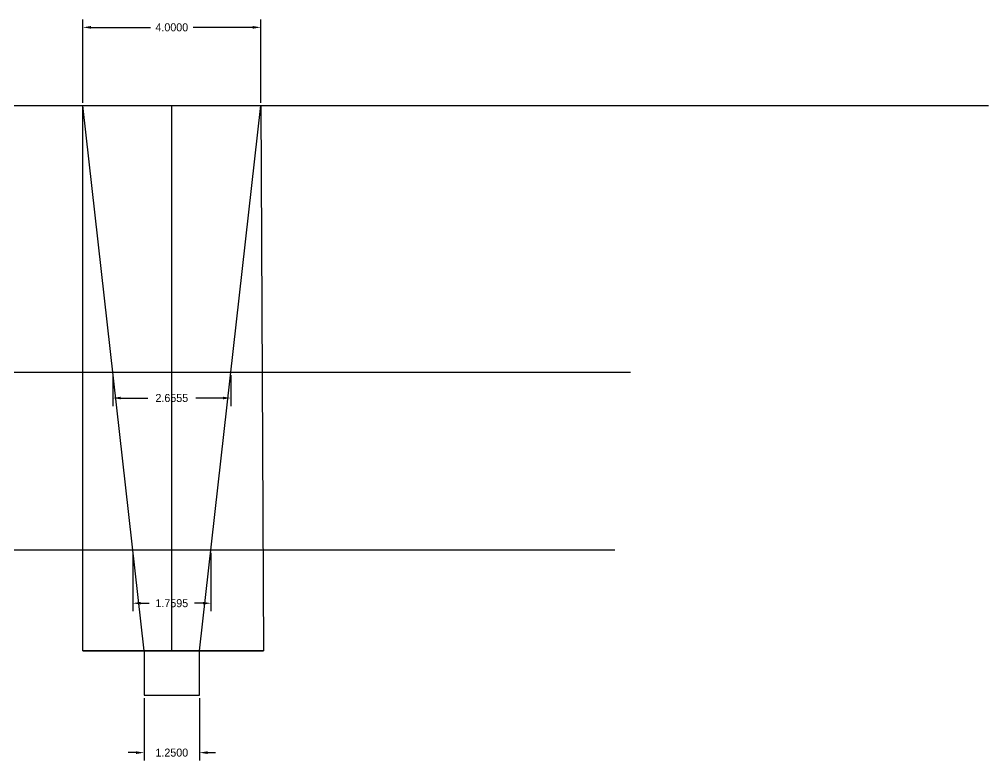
# Model space of a CAD drawing. Header units: inches. Extents: x -164 to 250, y -285 to 80.
# Drawn here: x -77.27 to -55.47, y -116.23 to -99.54 of the extents above; entities that cross this region are included whole.
import ezdxf

# ---------------------------------------------------------------- set-up
doc = ezdxf.new("R2010")
doc.units = ezdxf.units.IN
doc.header["$MEASUREMENT"] = 0
doc.layers.add('trajectories', color=3, linetype='Continuous')
doc.dimstyles.get("Standard").update_dxf_attribs({"dimtxt": 0.18, "dimasz": 0.18, "dimexe": 0.18, "dimexo": 0.0625, "dimgap": 0.09, "dimtad": 0, "dimtih": 1, "dimtoh": 1, "dimdec": 4, "dimzin": 0, "dimdsep": 46, "dimtxsty": 'Standard', "dimcen": 0.09, "dimadec": 0, "dimazin": 0, "dimtfac": 1, "dimtdec": 4, "dimtofl": 0, "dimtmove": 0, "dimatfit": 3, "dimfxl": 1, "dimtolj": 1, "dimtzin": 0, "dimarcsym": 0})

# ---------------------------------------------------------------- blocks, each defined once
blk = doc.blocks.new('*D118')
at = {"color": 0, "lineweight": -2, "transparency": 16777216}
for p, q in [((-75.169, -107.545), (-75.169, -108.243)), ((-72.513, -107.545), (-72.513, -108.243)), ((-74.989, -108.063), (-74.381, -108.063)), ((-72.693, -108.063), (-73.301, -108.063))]:
    blk.add_line(p, q, dxfattribs=at)
at = {"color": 0, "transparency": 16777216}
for points in [[(-74.989, -108.033), (-74.989, -108.093), (-75.169, -108.063)], [(-72.693, -108.033), (-72.693, -108.093), (-72.513, -108.063)]]:
    blk.add_solid(points, dxfattribs=at)
at = {"layer": 'Defpoints', "color": 0, "transparency": 16777216}
for p in [(-75.169, -107.482), (-72.513, -107.482), (-75.169, -108.063)]:
    blk.add_point(p, dxfattribs=at)
at = {"color": 0, "transparency": 16777216, "insert": (-73.841, -108.063), "char_height": 0.18, "attachment_point": 5}
blk.add_mtext('\\A1;2.6555', dxfattribs=at)
blk = doc.blocks.new('*D119')
at = {"color": 0, "lineweight": -2, "transparency": 16777216}
for p, q in [((-74.721, -111.545), (-74.721, -112.863)), ((-72.961, -111.545), (-72.961, -112.863)), ((-74.541, -112.683), (-74.351, -112.683)), ((-73.141, -112.683), (-73.331, -112.683))]:
    blk.add_line(p, q, dxfattribs=at)
at = {"color": 0, "transparency": 16777216}
for points in [[(-74.541, -112.653), (-74.541, -112.713), (-74.721, -112.683)], [(-73.141, -112.653), (-73.141, -112.713), (-72.961, -112.683)]]:
    blk.add_solid(points, dxfattribs=at)
at = {"layer": 'Defpoints', "color": 0, "transparency": 16777216}
for p in [(-74.721, -111.482), (-72.961, -111.482), (-74.721, -112.683)]:
    blk.add_point(p, dxfattribs=at)
at = {"color": 0, "transparency": 16777216, "insert": (-73.841, -112.683), "char_height": 0.18, "attachment_point": 5}
blk.add_mtext('\\A1;1.7595', dxfattribs=at)
blk = doc.blocks.new('*D154')
at = {"layer": 'Defpoints', "color": 0, "transparency": 16777216}
for p in [(-71.841, -99.718), (-75.841, -101.48), (-71.841, -101.48)]:
    blk.add_point(p, dxfattribs=at)
at = {"layer": 'trajectories', "color": 0, "lineweight": -2, "transparency": 16777216}
for p, q in [((-75.841, -101.417), (-75.841, -99.538)), ((-71.841, -101.417), (-71.841, -99.538)), ((-75.661, -99.718), (-74.321, -99.718)), ((-72.021, -99.718), (-73.361, -99.718))]:
    blk.add_line(p, q, dxfattribs=at)
at = {"layer": 'trajectories', "color": 0, "transparency": 16777216}
for points in [[(-75.661, -99.688), (-75.661, -99.748), (-75.841, -99.718)], [(-72.021, -99.688), (-72.021, -99.748), (-71.841, -99.718)]]:
    blk.add_solid(points, dxfattribs=at)
at = {"layer": 'trajectories', "color": 0, "transparency": 16777216, "insert": (-73.841, -99.718), "char_height": 0.18, "attachment_point": 5}
blk.add_mtext('\\A1;4.0000', dxfattribs=at)
blk = doc.blocks.new('*D155')
at = {"layer": 'Defpoints', "color": 0, "transparency": 16777216}
for p in [(-74.466, -114.757), (-73.216, -114.757), (-73.216, -116.047)]:
    blk.add_point(p, dxfattribs=at)
at = {"layer": 'trajectories', "color": 0, "lineweight": -2, "transparency": 16777216}
for p, q in [((-74.466, -114.819), (-74.466, -116.227)), ((-73.216, -114.819), (-73.216, -116.227)), ((-74.646, -116.047), (-74.826, -116.047)), ((-73.036, -116.047), (-72.856, -116.047))]:
    blk.add_line(p, q, dxfattribs=at)
at = {"layer": 'trajectories', "color": 0, "transparency": 16777216}
for points in [[(-74.646, -116.017), (-74.646, -116.077), (-74.466, -116.047)], [(-73.036, -116.017), (-73.036, -116.077), (-73.216, -116.047)]]:
    blk.add_solid(points, dxfattribs=at)
at = {"layer": 'trajectories', "color": 0, "transparency": 16777216, "insert": (-73.841, -116.047), "char_height": 0.18, "attachment_point": 5}
blk.add_mtext('\\A1;1.2500', dxfattribs=at)

msp = doc.modelspace()

# ---------------------------------------------------------------- linework, layer by layer
for p, q in [((-74.46584, -113.75653), (-75.84084, -101.47999)), ((-73.84084, -113.75653), (-73.84084, -101.47999)), ((-73.21584, -113.75653), (-71.84084, -101.47999)), ((-75.84084, -113.75653), (-71.77834, -113.75653))]:
    msp.add_line(p, q)
for points in [[(-75.84084, -101.47999), (-71.84084, -101.47999), (-71.77834, -113.75653), (-75.84084, -113.75653)], [(-74.46584, -114.75653), (-73.21584, -114.75653), (-73.21584, -113.75653), (-74.46584, -113.75653)]]:
    msp.add_lwpolyline(points, close=True)
at = {"layer": 'trajectories'}
for p, q in [((-81.86829, -101.47999), (-55.46525, -101.47999)), ((-84.21829, -107.48219), (-63.52207, -107.48219)), ((-84.21829, -111.48219), (-63.87237, -111.48219))]:
    msp.add_line(p, q, dxfattribs=at)

# ---------------------------------------------------------------- dimensions: what is measured, and where the dimension line sits
for base, p1, p2, picture, middle in [((-75.16858, -108.06292), (-72.5131, -107.48219), (-75.16858, -107.48219), '*D118', (-73.84084, -108.06292)), ((-74.72057, -112.68273), (-72.96111, -111.48219), (-74.72057, -111.48219), '*D119', (-73.84084, -112.68273))]:
    dim = msp.add_linear_dim(base=base, p1=p1, p2=p2, dimstyle='Standard')
    dim.commit()
    dim.dimension.update_dxf_attribs({"geometry": picture, "text_midpoint": middle})
for base, p1, p2, picture, middle in [((-71.84084, -99.71802), (-75.84084, -101.47999), (-71.84084, -101.47999), '*D154', (-73.84084, -99.71802)), ((-73.21584, -116.04688), (-74.46584, -114.75653), (-73.21584, -114.75653), '*D155', (-73.84084, -116.04688))]:
    dim = msp.add_linear_dim(base=base, p1=p1, p2=p2, dimstyle='Standard', dxfattribs=at)
    dim.commit()
    dim.dimension.update_dxf_attribs({"geometry": picture, "text_midpoint": middle})

doc.saveas('drawing.dxf')
